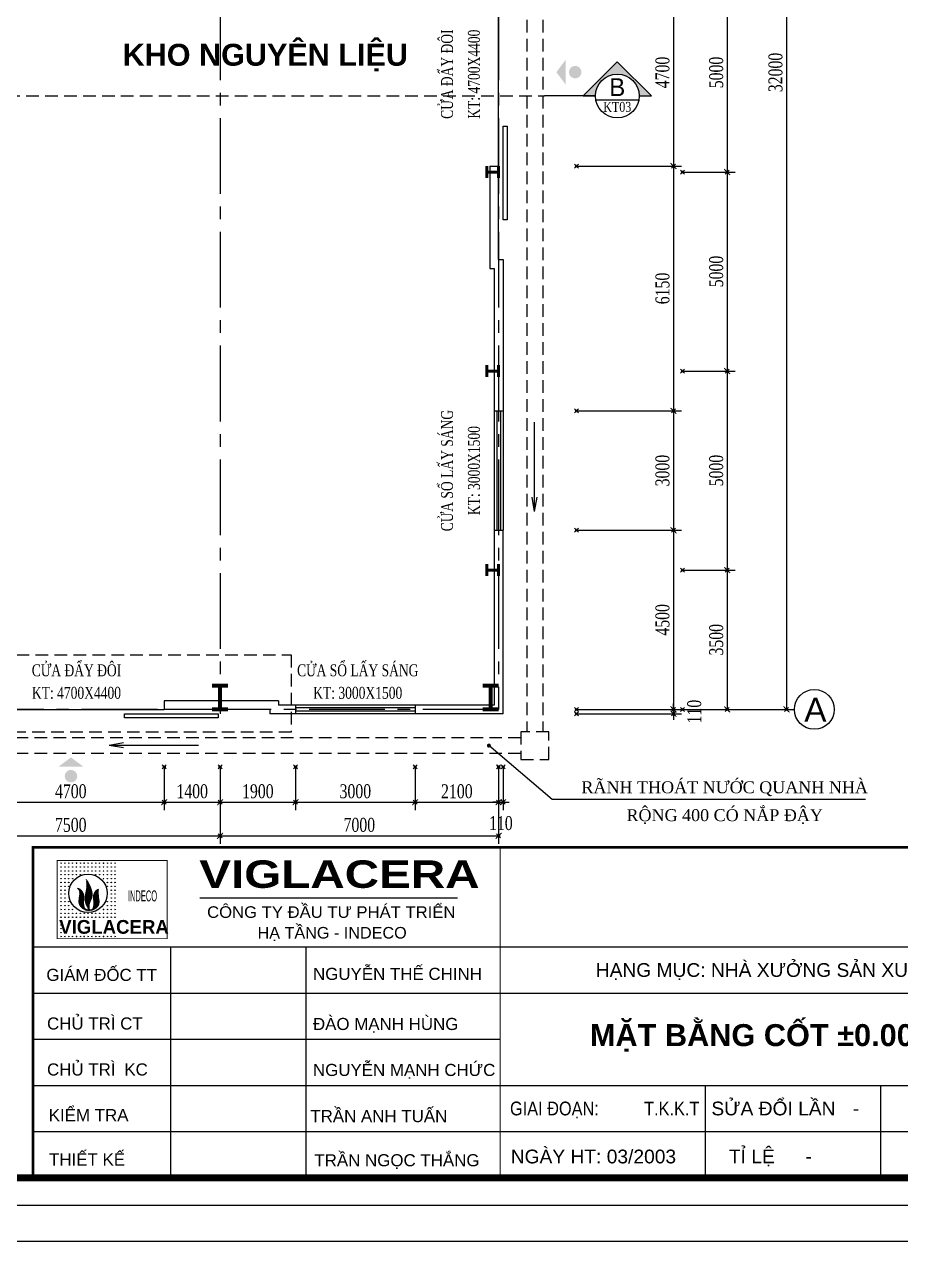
# Model space of a CAD drawing. Extents: x -32628 to 190565, y 82974 to 183560.
# Drawn here: x 13362 to 35378, y 82974 to 113554 of the extents above; entities that cross this region are included whole.
import ezdxf
from ezdxf.enums import TextEntityAlignment as Align

# ---------------------------------------------------------------- set-up
doc = ezdxf.new("R2010")
doc.units = 0
doc.header["$LTSCALE"] = 100
doc.header["$MEASUREMENT"] = 0
doc.header["$PDMODE"] = 35
doc.header["$PDSIZE"] = 50
doc.linetypes.add('CENTER2', pattern=[28.575, 19.05, -3.175, 3.175, -3.175])
doc.linetypes.add('HIDDEN2', pattern=[4.7625, 3.175, -1.5875])
doc.layers.get('0').update_dxf_attribs({"linetype": 'CONTINUOUS'})
for name, color, linetype in [('DWGshare.com_C-TIET_DWGshare.com', 1, 'HIDDEN2'), ('DWGshare.com_CUA_DWGshare.com', 13, 'CONTINUOUS'), ('DWGshare.com_DIM_DWGshare.com', 8, 'CONTINUOUS'), ('DWGshare.com_KHUAT_DWGshare.com', 145, 'HIDDEN2'), ('DWGshare.com_TEXT_DWGshare.com', 2, 'CONTINUOUS'), ('DWGshare.com_THAY_DWGshare.com', 9, 'CONTINUOUS'), ('DWGshare.com_WALLS_BLINE_DWGshare.com', 251, 'CENTER2'), ('DWGshare.com_WALLS_DWGshare.com', 31, 'CONTINUOUS')]:
    doc.layers.add(name, color=color, linetype=linetype)
doc.layers.add('DWGshare.com_DEFPOINTS_DWGshare.com', color=7, linetype='CONTINUOUS', plot=False)
doc.styles.add('1', font='vntimeh.shx', dxfattribs={"width": 0.75})
doc.styles.add('4', font='', dxfattribs={"width": 0.8})
doc.styles.add('CLARENDON', font='', dxfattribs={"height": 2.5})
doc.styles.add('VHARIAL', font='')
doc.styles.add('VHAVANB', font='')
doc.styles.get('4').set_extended_font_data('.VnAvantH')
doc.styles.get('CLARENDON').set_extended_font_data('.VnClarendon')
doc.styles.get('VHARIAL').set_extended_font_data('.VnArialH')
doc.styles.get('VHAVANB').set_extended_font_data('.VnArialH', bold=True)
doc.dimstyles.new('D2-100', dxfattribs={"dimtxt": 350, "dimasz": 150, "dimexe": 200, "dimexo": 0, "dimgap": 100, "dimtad": 1, "dimdec": 0, "dimzin": 0, "dimdsep": 46, "dimtxsty": '1', "dimblk1": 'ARCHTICK', "dimblk2": 'ARCHTICK', "dimsah": 1, "dimcen": 0.09, "dimclrd": 256, "dimclre": 256, "dimclrt": 2, "dimadec": 0, "dimazin": 0, "dimtfac": 1, "dimtdec": 0, "dimtmove": 2, "dimatfit": 3, "dimldrblk": 'ARCHTICK', "dimfxl": 1, "dimtolj": 1, "dimtzin": 0, "dimarcsym": 0})

# ---------------------------------------------------------------- blocks, each defined once
blk = doc.blocks.new('1')
h = blk.add_hatch()
h.set_pattern_fill('ANSI31', scale=31.573944, style=0)
h.set_pattern_definition([(45, (-43346.0446, -30216.994), (-2.7907687, 2.7907687), [])])
h.paths.add_polyline_path([(3392, -2735, 0.066846), (3389, -2591, 0.027391), (3374, -2516, 0.036245), (3310, -2305, 0.034263), (3269, -2205, 0.043864), (3075, -1842, -0.035711), (3096, -2192, -0.033568), (3071, -2459, 0.007252), (3044, -2591, 0.015028), (3006, -2821), (2997, -2923, 0.047282), (3026, -3205), (3059, -3302), (3096, -3380), (3151, -3473), (3176, -3517, -0.06738), (3211, -3603), (3101, -3571, -0.172848), (2968, -3468, -0.079745), (2932, -3382, -0.027688), (2917, -3314, -0.027369), (2909, -3253, -0.02687), (2903, -3167, -0.013854), (2919, -2996, 0.00904), (2924, -2899, 0.01029), (2925, -2815, 0.064526), (2910, -2702, 0.054143), (2860, -2575, 0.053434), (2787, -2465, 0.085491), (2725, -2413, 0.002155), (2717, -2408, 0.098087), (2565, -2345, -0.024245), (2625, -2406, -0.061982), (2676, -2522, -0.070357), (2692, -2631, -0.050208), (2682, -2750, 0.004213), (2657, -2911, -0.007061), (2638, -3089, 0.043781), (2641, -3180, 0.0316), (2655, -3248, 0.097722), (2729, -3400, 0.086006), (2871, -3520, -0.0017), (2960, -3571, 0.049522), (3030, -3596, 0.036389), (3132, -3614, 0.036193), (3260, -3617, 0.042025), (3370, -3603, 0.05652), (3469, -3569, 0.049374), (3573, -3507, 0.084617), (3656, -3447, 0.120403), (3733, -3355, 0.113521), (3770, -3262, 0.084172), (3791, -3171, 0.061897), (3788, -3011, -0.034896), (3765, -2823), (3752, -2704, -0.029013), (3755, -2400, 0.059298), (3595, -2540, 0.03043), (3536, -2623, 0.069021), (3482, -2764, 0.063155), (3467, -2882, 0.032311), (3476, -3003, -0.027317), (3493, -3149, -0.020305), (3491, -3303, -0.026314), (3478, -3422, -0.01492), (3457, -3494, -0.146588), (3391, -3573, -0.132361), (3303, -3596, -0.273436), (3257, -3569, -0.077986), (3236, -3511, 0.00231), (3220, -3400, -0.060272), (3233, -3243), (3243, -3194, -0.013897), (3289, -3071, 0.002863), (3351, -2942, 0.102278)])
at = {"color": 7}
blk.add_line((9581, -2891), (24393, -2891), dxfattribs=at)
at = {"color": 7, "const_width": 47.4}
blk.add_lwpolyline([(1389, -5241), (7704, -5241), (7704, -751), (1389, -751)], close=True, dxfattribs=at)
for centre in [(1611, -907), (1611, -1129), (1611, -1351), (1832, -907), (1832, -1129), (1832, -1351), (2054, -907), (2054, -1129), (2054, -1351), (2276, -907), (2276, -1129), (2276, -1351), (2497, -907), (2497, -1129), (2497, -1351), (2719, -907), (2719, -1129), (2719, -1351), (2941, -907), (2941, -1129), (2941, -1351), (3162, -907), (3162, -1129), (3162, -1351), (3384, -907), (3384, -1129), (3384, -1351), (3606, -907), (3606, -1129), (3606, -1351), (3827, -907), (3827, -1129), (3827, -1351), (4049, -907), (4049, -1129), (4049, -1351), (4271, -907), (4271, -1129), (4271, -1351), (4493, -907), (4493, -1129), (4493, -1351), (4714, -907), (4714, -1129), (4714, -1351), (1611, -1573), (1611, -1794), (1611, -2016), (1832, -1573), (1832, -1794), (1832, -2016), (2054, -1573), (2054, -1794), (2054, -2016), (2276, -1573), (2276, -1794), (2497, -1573), (2719, -1573), (3606, -1573), (3827, -1573), (4049, -1573), (4049, -1794), (4271, -1573), (4271, -1794), (4271, -2016), (4493, -1573), (4493, -1794), (4493, -2016), (4714, -1573), (4714, -1794), (4714, -2016), (1611, -2238), (1611, -2459), (1611, -2681), (1832, -2238), (1832, -2459), (1832, -2681), (2054, -2238), (4271, -2238), (4493, -2238), (4493, -2459), (4493, -2681), (4714, -2238), (4714, -2459), (4714, -2681), (1611, -2903), (1611, -3124), (1611, -3346), (1832, -2903), (1832, -3124), (1832, -3346), (2054, -3124), (2054, -3346), (4271, -3124), (4271, -3346), (4493, -2903), (4493, -3124), (4493, -3346), (4714, -2903), (4714, -3124), (4714, -3346), (1611, -3568), (1611, -3789), (1611, -4011), (1832, -3568), (1832, -3789), (1832, -4011), (2054, -3568), (2054, -3789), (2054, -4011), (2276, -3568), (2276, -3789), (2276, -4011), (2497, -3789), (2497, -4011), (2719, -3789), (2719, -4011), (2941, -3789), (2941, -4011), (3162, -3789), (3162, -4011), (3384, -3789), (3384, -4011), (3606, -3789), (3606, -4011), (3827, -3789), (3827, -4011), (4049, -3568), (4049, -3789), (4049, -4011), (4271, -3568), (4271, -3789), (4271, -4011), (4493, -3568), (4493, -3789), (4493, -4011), (4714, -3568), (4714, -3789), (4714, -4011), (1611, -4233), (1611, -4455), (1611, -4676), (1611, -4898), (1611, -5120), (1832, -5120), (2054, -5120), (2276, -5120), (2497, -5120), (2719, -5120), (2941, -5120), (3162, -5120), (3384, -5120), (3606, -5120), (3827, -5120), (4049, -5120), (4271, -5120), (4493, -5120), (4714, -5120)]:
    blk.add_circle(centre, 12.3)
at = {"color": 7}
blk.add_circle((3162, -2638), 1105, dxfattribs=at)
for s, height, style, width, p in [('VIGLACERA', 1578.7, 'VHAVANB', 1.24, (9551, -2326)), ('C¤NG TY §ÇU T¦ PH¸T TRIÓN', 665.28, 'VHARIAL', 1.03, (10001, -4050))]:
    blk.add_text(s, height=height, dxfattribs=dict(at, style=style, width=width)).set_placement(p)
for s, height, style, width, p in [('INDECO', 631.5, 'CLARENDON', 0.47, (6292, -2786)), ('viglacera', 789.3, 'VHAVANB', 0.97, (4653, -4567))]:
    blk.add_text(s, height=height, dxfattribs=dict(at, style=style, width=width)).set_placement(p, align=Align.MIDDLE)
at = {"color": 7, "style": 'VHARIAL'}
blk.add_text('H¹ TÇNG - INDECO', height=665.28, dxfattribs=at).set_placement((12901, -5237))
blk = doc.blocks.new('_ARCHTICK')
at = {"color": 0, "linetype": 'ByBlock', "const_width": 0.15}
blk.add_lwpolyline([(-0.5, -0.5), (0.5, 0.5)], dxfattribs=at)
blk = doc.blocks.new('*D70')
at = {"linetype": 'ByBlock', "transparency": 16777216}
for p, q in [((29670, 114694), (29670, 109994)), ((27236, 109994), (29870, 109994))]:
    blk.add_line(p, q, dxfattribs=at)
at = {"layer": 'DWGshare.com_DEFPOINTS_DWGshare.com', "color": 0, "linetype": 'ByBlock', "transparency": 16777216}
for p in [(27236, 114694), (27236, 109994), (29670, 109994)]:
    blk.add_point(p, dxfattribs=at)
at = {"linetype": 'ByBlock', "transparency": 16777216, "xscale": 150, "yscale": 150, "zscale": 150}
for p, rotation in [((29670, 114694), 90), ((29670, 109994), 270)]:
    blk.add_blockref('_ARCHTICK', p, dxfattribs=dict(at, rotation=rotation))
at = {"color": 2, "linetype": 'ByBlock', "transparency": 16777216, "insert": (29395, 112344), "char_height": 350, "attachment_point": 5, "rotation": 90, "style": '1'}
blk.add_mtext('\\A1;4700', dxfattribs=at)
blk = doc.blocks.new('*D71')
at = {"linetype": 'ByBlock', "transparency": 16777216}
for p, q in [((29670, 109994), (29670, 103844)), ((27236, 103844), (29870, 103844))]:
    blk.add_line(p, q, dxfattribs=at)
at = {"layer": 'DWGshare.com_DEFPOINTS_DWGshare.com', "color": 0, "linetype": 'ByBlock', "transparency": 16777216}
for p in [(27236, 109994), (27236, 103844), (29670, 103844)]:
    blk.add_point(p, dxfattribs=at)
at = {"linetype": 'ByBlock', "transparency": 16777216, "xscale": 150, "yscale": 150, "zscale": 150}
for p, rotation in [((29670, 109994), 90), ((29670, 103844), 270)]:
    blk.add_blockref('_ARCHTICK', p, dxfattribs=dict(at, rotation=rotation))
at = {"color": 2, "linetype": 'ByBlock', "transparency": 16777216, "insert": (29395, 106919), "char_height": 350, "attachment_point": 5, "rotation": 90, "style": '1'}
blk.add_mtext('\\A1;6150', dxfattribs=at)
blk = doc.blocks.new('*D72')
at = {"linetype": 'ByBlock', "transparency": 16777216}
for p, q in [((29670, 103844), (29670, 100844)), ((27236, 100844), (29870, 100844))]:
    blk.add_line(p, q, dxfattribs=at)
at = {"layer": 'DWGshare.com_DEFPOINTS_DWGshare.com', "color": 0, "linetype": 'ByBlock', "transparency": 16777216}
for p in [(27236, 103844), (27236, 100844), (29670, 100844)]:
    blk.add_point(p, dxfattribs=at)
at = {"linetype": 'ByBlock', "transparency": 16777216, "xscale": 150, "yscale": 150, "zscale": 150}
for p, rotation in [((29670, 103844), 90), ((29670, 100844), 270)]:
    blk.add_blockref('_ARCHTICK', p, dxfattribs=dict(at, rotation=rotation))
at = {"color": 2, "linetype": 'ByBlock', "transparency": 16777216, "insert": (29395, 102344), "char_height": 350, "attachment_point": 5, "rotation": 90, "style": '1'}
blk.add_mtext('\\A1;3000', dxfattribs=at)
blk = doc.blocks.new('*D73')
at = {"linetype": 'ByBlock', "transparency": 16777216}
for p, q in [((29670, 100844), (29670, 96344)), ((27236, 96344), (29870, 96344))]:
    blk.add_line(p, q, dxfattribs=at)
at = {"layer": 'DWGshare.com_DEFPOINTS_DWGshare.com', "color": 0, "linetype": 'ByBlock', "transparency": 16777216}
for p in [(27236, 100844), (27236, 96344), (29670, 96344)]:
    blk.add_point(p, dxfattribs=at)
at = {"linetype": 'ByBlock', "transparency": 16777216, "xscale": 150, "yscale": 150, "zscale": 150}
for p, rotation in [((29670, 100844), 90), ((29670, 96344), 270)]:
    blk.add_blockref('_ARCHTICK', p, dxfattribs=dict(at, rotation=rotation))
at = {"color": 2, "linetype": 'ByBlock', "transparency": 16777216, "insert": (29395, 98594), "char_height": 350, "attachment_point": 5, "rotation": 90, "style": '1'}
blk.add_mtext('\\A1;4500', dxfattribs=at)
blk = doc.blocks.new('*D77')
at = {"linetype": 'ByBlock', "transparency": 16777216}
for p, q in [((31021, 114844), (31021, 109844)), ((29900, 109844), (31221, 109844))]:
    blk.add_line(p, q, dxfattribs=at)
at = {"layer": 'DWGshare.com_DEFPOINTS_DWGshare.com', "color": 0, "linetype": 'ByBlock', "transparency": 16777216}
for p in [(29900, 114844), (29900, 109844), (31021, 109844)]:
    blk.add_point(p, dxfattribs=at)
at = {"linetype": 'ByBlock', "transparency": 16777216, "xscale": 150, "yscale": 150, "zscale": 150}
for p, rotation in [((31021, 114844), 90), ((31021, 109844), 270)]:
    blk.add_blockref('_ARCHTICK', p, dxfattribs=dict(at, rotation=rotation))
at = {"color": 2, "linetype": 'ByBlock', "transparency": 16777216, "insert": (30746, 112344), "char_height": 350, "attachment_point": 5, "rotation": 90, "style": '1'}
blk.add_mtext('\\A1;5000', dxfattribs=at)
blk = doc.blocks.new('*D78')
at = {"linetype": 'ByBlock', "transparency": 16777216}
for p, q in [((31021, 109844), (31021, 104844)), ((29900, 104844), (31221, 104844))]:
    blk.add_line(p, q, dxfattribs=at)
at = {"layer": 'DWGshare.com_DEFPOINTS_DWGshare.com', "color": 0, "linetype": 'ByBlock', "transparency": 16777216}
for p in [(29900, 109844), (29900, 104844), (31021, 104844)]:
    blk.add_point(p, dxfattribs=at)
at = {"linetype": 'ByBlock', "transparency": 16777216, "xscale": 150, "yscale": 150, "zscale": 150}
for p, rotation in [((31021, 109844), 90), ((31021, 104844), 270)]:
    blk.add_blockref('_ARCHTICK', p, dxfattribs=dict(at, rotation=rotation))
at = {"color": 2, "linetype": 'ByBlock', "transparency": 16777216, "insert": (30746, 107344), "char_height": 350, "attachment_point": 5, "rotation": 90, "style": '1'}
blk.add_mtext('\\A1;5000', dxfattribs=at)
blk = doc.blocks.new('*D79')
at = {"linetype": 'ByBlock', "transparency": 16777216}
for p, q in [((31021, 104844), (31021, 99844)), ((29900, 99844), (31221, 99844))]:
    blk.add_line(p, q, dxfattribs=at)
at = {"layer": 'DWGshare.com_DEFPOINTS_DWGshare.com', "color": 0, "linetype": 'ByBlock', "transparency": 16777216}
for p in [(29900, 104844), (29900, 99844), (31021, 99844)]:
    blk.add_point(p, dxfattribs=at)
at = {"linetype": 'ByBlock', "transparency": 16777216, "xscale": 150, "yscale": 150, "zscale": 150}
for p, rotation in [((31021, 104844), 90), ((31021, 99844), 270)]:
    blk.add_blockref('_ARCHTICK', p, dxfattribs=dict(at, rotation=rotation))
at = {"color": 2, "linetype": 'ByBlock', "transparency": 16777216, "insert": (30746, 102344), "char_height": 350, "attachment_point": 5, "rotation": 90, "style": '1'}
blk.add_mtext('\\A1;5000', dxfattribs=at)
blk = doc.blocks.new('*D80')
at = {"linetype": 'ByBlock', "transparency": 16777216}
for p, q in [((31021, 99844), (31021, 96344)), ((29900, 96344), (31221, 96344))]:
    blk.add_line(p, q, dxfattribs=at)
at = {"layer": 'DWGshare.com_DEFPOINTS_DWGshare.com', "color": 0, "linetype": 'ByBlock', "transparency": 16777216}
for p in [(29900, 99844), (29900, 96344), (31021, 96344)]:
    blk.add_point(p, dxfattribs=at)
at = {"linetype": 'ByBlock', "transparency": 16777216, "xscale": 150, "yscale": 150, "zscale": 150}
for p, rotation in [((31021, 99844), 90), ((31021, 96344), 270)]:
    blk.add_blockref('_ARCHTICK', p, dxfattribs=dict(at, rotation=rotation))
at = {"color": 2, "linetype": 'ByBlock', "transparency": 16777216, "insert": (30746, 98094), "char_height": 350, "attachment_point": 5, "rotation": 90, "style": '1'}
blk.add_mtext('\\A1;3500', dxfattribs=at)
blk = doc.blocks.new('*D81')
at = {"linetype": 'ByBlock', "transparency": 16777216}
for p, q in [((21078, 185263), (26552, 185263)), ((26352, 185263), (26352, 153263)), ((21078, 153263), (26552, 153263))]:
    blk.add_line(p, q, dxfattribs=at)
at = {"layer": 'DWGshare.com_DEFPOINTS_DWGshare.com', "color": 0, "linetype": 'ByBlock', "transparency": 16777216}
for p in [(21078, 185263), (21078, 153263), (26352, 153263)]:
    blk.add_point(p, dxfattribs=at)
at = {"linetype": 'ByBlock', "transparency": 16777216, "xscale": 150, "yscale": 150, "zscale": 150}
for p, rotation in [((26352, 185263), 90), ((26352, 153263), 270)]:
    blk.add_blockref('_ARCHTICK', p, dxfattribs=dict(at, rotation=rotation))
at = {"color": 2, "linetype": 'ByBlock', "transparency": 16777216, "insert": (26077, 169263), "char_height": 350, "attachment_point": 5, "rotation": 90, "style": '1'}
blk.add_mtext('\\A1;32000', dxfattribs=at)
blk = doc.blocks.new('*D125')
at = {"linetype": 'ByBlock', "transparency": 16777216}
for p, q in [((16878, 94899), (16878, 93811)), ((12178, 94011), (16878, 94011))]:
    blk.add_line(p, q, dxfattribs=at)
at = {"layer": 'DWGshare.com_DEFPOINTS_DWGshare.com', "color": 0, "linetype": 'ByBlock', "transparency": 16777216}
for p in [(12178, 94899), (16878, 94899), (16878, 94011)]:
    blk.add_point(p, dxfattribs=at)
at = {"linetype": 'ByBlock', "transparency": 16777216, "xscale": 150, "yscale": 150, "zscale": 150, "rotation": 180}
blk.add_blockref('_ARCHTICK', (12178, 94011), dxfattribs=at)
at = {"linetype": 'ByBlock', "transparency": 16777216, "xscale": 150, "yscale": 150, "zscale": 150}
blk.add_blockref('_ARCHTICK', (16878, 94011), dxfattribs=at)
at = {"color": 2, "linetype": 'ByBlock', "transparency": 16777216, "insert": (14528, 94286), "char_height": 350, "attachment_point": 5, "style": '1'}
blk.add_mtext('\\A1;4700', dxfattribs=at)
blk = doc.blocks.new('*D126')
at = {"linetype": 'ByBlock', "transparency": 16777216}
for p, q in [((18278, 94899), (18278, 93811)), ((16878, 94011), (18278, 94011))]:
    blk.add_line(p, q, dxfattribs=at)
at = {"layer": 'DWGshare.com_DEFPOINTS_DWGshare.com', "color": 0, "linetype": 'ByBlock', "transparency": 16777216}
for p in [(16878, 94899), (18278, 94899), (18278, 94011)]:
    blk.add_point(p, dxfattribs=at)
at = {"linetype": 'ByBlock', "transparency": 16777216, "xscale": 150, "yscale": 150, "zscale": 150, "rotation": 180}
blk.add_blockref('_ARCHTICK', (16878, 94011), dxfattribs=at)
at = {"linetype": 'ByBlock', "transparency": 16777216, "xscale": 150, "yscale": 150, "zscale": 150}
blk.add_blockref('_ARCHTICK', (18278, 94011), dxfattribs=at)
at = {"color": 2, "linetype": 'ByBlock', "transparency": 16777216, "insert": (17578, 94286), "char_height": 350, "attachment_point": 5, "style": '1'}
blk.add_mtext('\\A1;1400', dxfattribs=at)
blk = doc.blocks.new('*D127')
at = {"linetype": 'ByBlock', "transparency": 16777216}
for p, q in [((20178, 94899), (20178, 93811)), ((18278, 94011), (20178, 94011))]:
    blk.add_line(p, q, dxfattribs=at)
at = {"layer": 'DWGshare.com_DEFPOINTS_DWGshare.com', "color": 0, "linetype": 'ByBlock', "transparency": 16777216}
for p in [(18278, 94899), (20178, 94899), (20178, 94011)]:
    blk.add_point(p, dxfattribs=at)
at = {"linetype": 'ByBlock', "transparency": 16777216, "xscale": 150, "yscale": 150, "zscale": 150, "rotation": 180}
blk.add_blockref('_ARCHTICK', (18278, 94011), dxfattribs=at)
at = {"linetype": 'ByBlock', "transparency": 16777216, "xscale": 150, "yscale": 150, "zscale": 150}
blk.add_blockref('_ARCHTICK', (20178, 94011), dxfattribs=at)
at = {"color": 2, "linetype": 'ByBlock', "transparency": 16777216, "insert": (19228, 94286), "char_height": 350, "attachment_point": 5, "style": '1'}
blk.add_mtext('\\A1;1900', dxfattribs=at)
blk = doc.blocks.new('*D128')
at = {"linetype": 'ByBlock', "transparency": 16777216}
for p, q in [((23178, 94899), (23178, 93811)), ((20178, 94011), (23178, 94011))]:
    blk.add_line(p, q, dxfattribs=at)
at = {"layer": 'DWGshare.com_DEFPOINTS_DWGshare.com', "color": 0, "linetype": 'ByBlock', "transparency": 16777216}
for p in [(20178, 94899), (23178, 94899), (23178, 94011)]:
    blk.add_point(p, dxfattribs=at)
at = {"linetype": 'ByBlock', "transparency": 16777216, "xscale": 150, "yscale": 150, "zscale": 150, "rotation": 180}
blk.add_blockref('_ARCHTICK', (20178, 94011), dxfattribs=at)
at = {"linetype": 'ByBlock', "transparency": 16777216, "xscale": 150, "yscale": 150, "zscale": 150}
blk.add_blockref('_ARCHTICK', (23178, 94011), dxfattribs=at)
at = {"color": 2, "linetype": 'ByBlock', "transparency": 16777216, "insert": (21678, 94286), "char_height": 350, "attachment_point": 5, "style": '1'}
blk.add_mtext('\\A1;3000', dxfattribs=at)
blk = doc.blocks.new('*D129')
at = {"linetype": 'ByBlock', "transparency": 16777216}
for p, q in [((25278, 94899), (25278, 93811)), ((23178, 94011), (25278, 94011))]:
    blk.add_line(p, q, dxfattribs=at)
at = {"layer": 'DWGshare.com_DEFPOINTS_DWGshare.com', "color": 0, "linetype": 'ByBlock', "transparency": 16777216}
for p in [(23178, 94899), (25278, 94899), (25278, 94011)]:
    blk.add_point(p, dxfattribs=at)
at = {"linetype": 'ByBlock', "transparency": 16777216, "xscale": 150, "yscale": 150, "zscale": 150, "rotation": 180}
blk.add_blockref('_ARCHTICK', (23178, 94011), dxfattribs=at)
at = {"linetype": 'ByBlock', "transparency": 16777216, "xscale": 150, "yscale": 150, "zscale": 150}
blk.add_blockref('_ARCHTICK', (25278, 94011), dxfattribs=at)
at = {"color": 2, "linetype": 'ByBlock', "transparency": 16777216, "insert": (24228, 94286), "char_height": 350, "attachment_point": 5, "style": '1'}
blk.add_mtext('\\A1;2100', dxfattribs=at)
blk = doc.blocks.new('*D134')
at = {"linetype": 'ByBlock', "transparency": 16777216}
for p, q in [((18278, 94899), (18278, 92967)), ((10778, 93167), (18278, 93167))]:
    blk.add_line(p, q, dxfattribs=at)
at = {"layer": 'DWGshare.com_DEFPOINTS_DWGshare.com', "color": 0, "linetype": 'ByBlock', "transparency": 16777216}
for p in [(10778, 94899), (18278, 94899), (18278, 93167)]:
    blk.add_point(p, dxfattribs=at)
at = {"linetype": 'ByBlock', "transparency": 16777216, "xscale": 150, "yscale": 150, "zscale": 150, "rotation": 180}
blk.add_blockref('_ARCHTICK', (10778, 93167), dxfattribs=at)
at = {"linetype": 'ByBlock', "transparency": 16777216, "xscale": 150, "yscale": 150, "zscale": 150}
blk.add_blockref('_ARCHTICK', (18278, 93167), dxfattribs=at)
at = {"color": 2, "linetype": 'ByBlock', "transparency": 16777216, "insert": (14528, 93442), "char_height": 350, "attachment_point": 5, "style": '1'}
blk.add_mtext('\\A1;7500', dxfattribs=at)
blk = doc.blocks.new('*D135')
at = {"linetype": 'ByBlock', "transparency": 16777216}
for p, q in [((25278, 94899), (25278, 92967)), ((18278, 93167), (25278, 93167))]:
    blk.add_line(p, q, dxfattribs=at)
at = {"layer": 'DWGshare.com_DEFPOINTS_DWGshare.com', "color": 0, "linetype": 'ByBlock', "transparency": 16777216}
for p in [(18278, 94899), (25278, 94899), (25278, 93167)]:
    blk.add_point(p, dxfattribs=at)
at = {"linetype": 'ByBlock', "transparency": 16777216, "xscale": 150, "yscale": 150, "zscale": 150, "rotation": 180}
blk.add_blockref('_ARCHTICK', (18278, 93167), dxfattribs=at)
at = {"linetype": 'ByBlock', "transparency": 16777216, "xscale": 150, "yscale": 150, "zscale": 150}
blk.add_blockref('_ARCHTICK', (25278, 93167), dxfattribs=at)
at = {"color": 2, "linetype": 'ByBlock', "transparency": 16777216, "insert": (21778, 93442), "char_height": 350, "attachment_point": 5, "style": '1'}
blk.add_mtext('\\A1;7000', dxfattribs=at)
blk = doc.blocks.new('*D138')
at = {"linetype": 'ByBlock', "transparency": 16777216}
for p, q in [((157497, 94899), (157497, 93811)), ((157607, 94899), (157607, 93811)), ((157497, 94011), (157347, 94011)), ((157497, 94011), (157607, 94011)), ((157497, 94011), (157607, 94011)), ((157607, 94011), (157757, 94011))]:
    blk.add_line(p, q, dxfattribs=at)
at = {"layer": 'DWGshare.com_DEFPOINTS_DWGshare.com', "color": 0, "linetype": 'ByBlock', "transparency": 16777216}
for p in [(157497, 94899), (157607, 94899), (157607, 94011)]:
    blk.add_point(p, dxfattribs=at)
at = {"linetype": 'ByBlock', "transparency": 16777216, "xscale": 150, "yscale": 150, "zscale": 150}
blk.add_blockref('_ARCHTICK', (157497, 94011), dxfattribs=at)
at = {"linetype": 'ByBlock', "transparency": 16777216, "xscale": 150, "yscale": 150, "zscale": 150, "rotation": 180}
blk.add_blockref('_ARCHTICK', (157607, 94011), dxfattribs=at)
at = {"color": 2, "linetype": 'ByBlock', "transparency": 16777216, "insert": (157552, 93486), "char_height": 350, "attachment_point": 5, "style": '1'}
blk.add_mtext('\\A1;110', dxfattribs=at)
blk = doc.blocks.new('*D139')
at = {"linetype": 'ByBlock', "transparency": 16777216}
for p, q in [((159454, 96344), (162088, 96344)), ((161888, 96344), (161888, 96494)), ((161888, 96344), (161888, 96234)), ((161888, 96344), (161888, 96234)), ((159454, 96234), (162088, 96234)), ((161888, 96234), (161888, 96084))]:
    blk.add_line(p, q, dxfattribs=at)
at = {"layer": 'DWGshare.com_DEFPOINTS_DWGshare.com', "color": 0, "linetype": 'ByBlock', "transparency": 16777216}
for p in [(159454, 96344), (159454, 96234), (161888, 96234)]:
    blk.add_point(p, dxfattribs=at)
at = {"linetype": 'ByBlock', "transparency": 16777216, "xscale": 150, "yscale": 150, "zscale": 150}
for p, rotation in [((161888, 96344), 270), ((161888, 96234), 90)]:
    blk.add_blockref('_ARCHTICK', p, dxfattribs=dict(at, rotation=rotation))
at = {"color": 2, "linetype": 'ByBlock', "transparency": 16777216, "insert": (162413, 96289), "char_height": 350, "attachment_point": 5, "rotation": 90, "style": '1'}
blk.add_mtext('\\A1;110', dxfattribs=at)

msp = doc.modelspace()

# ---------------------------------------------------------------- hatches: boundary and pattern name
at = {"layer": 'DWGshare.com_TEXT_DWGshare.com'}
msp.add_hatch(color=256, dxfattribs=at).paths.add_polyline_path([(28808, 111754.6), (29116, 111754.6), (28258, 112612.6), (27400, 111754.6), (27708, 111754.6, -1)])
at = {"layer": 'DWGshare.com_THAY_DWGshare.com'}
h = msp.add_hatch(color=256, dxfattribs=at)
h.paths.add_polyline_path([(26964.5, 112037.7), (26728.3, 112352.7), (26964.5, 112667.7)])
h.paths.add_polyline_path([(27200.8, 112510.2, -1), (27200.8, 112195.2, -1)])
h = msp.add_hatch(color=256, dxfattribs=at)
h.paths.add_polyline_path([(14218.4, 94903), (14533.4, 95139.2), (14848.4, 94903)])
h.paths.add_polyline_path([(14690.9, 94666.7, -1), (14375.9, 94666.7, -1)])

# ---------------------------------------------------------------- linework, layer by layer
at = {"layer": 'DWGshare.com_C-TIET_DWGshare.com'}
msp.add_line((-21357.7, 111754.6), (26426.3, 111754.6), dxfattribs=at)
msp.add_lwpolyline([(9833.2, 97715), (20068.8, 97715), (20068.8, 95775.5), (9833.2, 95775.5)], close=True, dxfattribs=at)
at = {"layer": 'DWGshare.com_CUA_DWGshare.com'}
for p, q in [((25168.2, 103843.9), (25168.2, 100843.9)), ((25235, 103843.9), (25235, 100843.9)), ((25321.3, 103843.9), (25321.3, 100843.9)), ((25388.2, 103843.9), (25388.2, 100843.9)), ((23178.2, 96453.9), (20178.2, 96453.9)), ((23178.2, 96387), (20178.2, 96387)), ((23178.2, 96300.7), (20178.2, 96300.7)), ((23178.2, 96233.9), (20178.2, 96233.9))]:
    msp.add_line(p, q, dxfattribs=at)
for points in [[(25488.2, 110993.9), (25488.2, 108643.9), (25388.2, 108643.9), (25388.2, 110993.9)], [(15878.2, 96233.9), (18228.2, 96233.9), (18228.2, 96133.9), (15878.2, 96133.9)]]:
    msp.add_lwpolyline(points, close=True, dxfattribs=at)
at = {"layer": 'DWGshare.com_DEFPOINTS_DWGshare.com'}
msp.add_lwpolyline([(40035.4, 82973.9), (-32628.4, 82973.9), (-32628.4, 136144.2), (40035.4, 136144.2)], close=True, dxfattribs=at)
at = {"layer": 'DWGshare.com_DIM_DWGshare.com'}
for p, q in [((26182.3, 101318.1), (26182.3, 103561.1)), ((26182.3, 101318.1), (26118.9, 101676.6)), ((26182.3, 101318.1), (26245.6, 101676.6)), ((15496.3, 95449.6), (15854.8, 95512.9)), ((15496.3, 95449.6), (15854.8, 95386.2)), ((15496.3, 95449.6), (17739.3, 95449.6))]:
    msp.add_line(p, q, dxfattribs=at)
at = {"layer": 'DWGshare.com_KHUAT_DWGshare.com'}
for p, q in [((25988.2, 128903.9), (25988.2, 95783.9)), ((26388.2, 128903.9), (26388.2, 95783.9)), ((25838.2, 95633.9), (3628.2, 95633.9)), ((25838.2, 95233.9), (3628.2, 95233.9))]:
    msp.add_line(p, q, dxfattribs=at)
msp.add_lwpolyline([(26538.2, 95083.9), (26538.2, 95783.9), (25838.2, 95783.9), (25838.2, 95083.9)], close=True, dxfattribs=at)
at = {"layer": 'DWGshare.com_TEXT_DWGshare.com'}
for p, q in [((28797.6, 111648.3), (27718.4, 111648.3)), ((17031.1, 90376.6), (17031.1, 84577.8)), ((20444.4, 84577.8), (20444.4, 90376.6)), ((13579.4, 89216.8), (38431.4, 89216.8)), ((13579.4, 88057.1), (25315.1, 88057.1)), ((13579.4, 86897.3), (38431.4, 86897.3)), ((30462.6, 86897.3), (30462.6, 84577.8)), ((34872.5, 86897.3), (34872.5, 84577.8)), ((13579.4, 85737.6), (38431.4, 85737.6))]:
    msp.add_line(p, q, dxfattribs=at)
for points in [[(28808, 111754.6), (29116, 111754.6), (28258, 112612.6), (27400, 111754.6), (27708, 111754.6)], [(34491.8, 94080.7), (26618.5, 94080.7), (25032.3, 95436.3)]]:
    msp.add_lwpolyline(points, dxfattribs=at)
at = {"layer": 'DWGshare.com_TEXT_DWGshare.com', "const_width": 50}
msp.add_lwpolyline([(25007.3, 95436.3, 1), (25057.3, 95436.3, 1)], format="xyb", close=True, dxfattribs=at)
at = {"layer": 'DWGshare.com_TEXT_DWGshare.com', "const_width": 69}
msp.add_lwpolyline([(13579.4, 84577.8), (38431.4, 84577.8), (38431.4, 92878.3), (13579.4, 92878.3)], close=True, dxfattribs=at)
at = {"layer": 'DWGshare.com_TEXT_DWGshare.com', "const_width": 27.6}
for points in [[(25315.1, 92878.3), (25315.1, 84577.8)], [(13579.4, 90376.6), (38431.4, 90376.6)]]:
    msp.add_lwpolyline(points, dxfattribs=at)
at = {"layer": 'DWGshare.com_TEXT_DWGshare.com'}
for centre, radius in [((28258, 111754.6), 550), ((33209.4, 96343.9), 500)]:
    msp.add_circle(centre, radius, dxfattribs=at)
at = {"layer": 'DWGshare.com_THAY_DWGshare.com'}
for p, q in [((25278.2, 109993.9), (25278.2, 114693.9)), ((12178.2, 96343.9), (16878.2, 96343.9))]:
    msp.add_line(p, q, dxfattribs=at)
msp.add_lwpolyline([(39129.5, 83879.8), (-31722.5, 83879.8), (-31722.5, 135238.3), (39129.5, 135238.3)], close=True, dxfattribs=at)
at = {"layer": 'DWGshare.com_THAY_DWGshare.com', "const_width": 173.7}
msp.add_lwpolyline([(-31024.5, 84577.8), (-31024.5, 134540.3), (38431.4, 134540.3), (38431.4, 84577.8)], close=True, dxfattribs=at)
at = {"layer": 'DWGshare.com_WALLS_BLINE_DWGshare.com'}
for p, q in [((18278.2, 128343.9), (18278.2, 96233.9)), ((25278.2, 128343.9), (25278.2, 96343.9)), ((25278.2, 96343.9), (-18721.8, 96343.9))]:
    msp.add_line(p, q, dxfattribs=at)
at = {"layer": 'DWGshare.com_WALLS_DWGshare.com'}
for p, q in [((27708, 111754.6), (26426.3, 111754.6)), ((25058.2, 109993.9), (25278.2, 109993.9)), ((25058.2, 109993.9), (25058.2, 107423.9)), ((25278.2, 107643.9), (25278.2, 109993.9)), ((25278.2, 107643.9), (25388.2, 107643.9)), ((25388.2, 107643.9), (25388.2, 103843.9)), ((25058.2, 107423.9), (25168.2, 107423.9)), ((25168.2, 107423.9), (25168.2, 103843.9)), ((25168.2, 103843.9), (25388.2, 103843.9)), ((25168.2, 100843.9), (25168.2, 96453.9)), ((25168.2, 100843.9), (25388.2, 100843.9)), ((25388.2, 96233.9), (25388.2, 100843.9)), ((16878.2, 96563.9), (16878.2, 96343.9)), ((19748.2, 96563.9), (16878.2, 96563.9)), ((19528.2, 96343.9), (16878.2, 96343.9)), ((19528.2, 96343.9), (19528.2, 96233.9)), ((19748.2, 96563.9), (19748.2, 96453.9)), ((20178.2, 96453.9), (19748.2, 96453.9)), ((20178.2, 96453.9), (20178.2, 96233.9)), ((23178.2, 96453.9), (23178.2, 96233.9)), ((25168.2, 96453.9), (23178.2, 96453.9)), ((20178.2, 96233.9), (19528.2, 96233.9)), ((25388.2, 96233.9), (23178.2, 96233.9))]:
    msp.add_line(p, q, dxfattribs=at)
for points, const_width in [([(24978.2, 109693.9), (24978.2, 109993.9)], 75), ([(25278.2, 109843.9), (24978.2, 109843.9)], 75), ([(25278.2, 109693.9), (25278.2, 109993.9)], 75), ([(24978.2, 104993.9), (24978.2, 104693.9)], 75), ([(25278.2, 104993.9), (25278.2, 104693.9)], 75), ([(25278.2, 104843.9), (24978.2, 104843.9)], 75), ([(24978.2, 99693.9), (24978.2, 99993.9)], 75), ([(25278.2, 99693.9), (25278.2, 99993.9)], 75), ([(25278.2, 99843.9), (24978.2, 99843.9)], 75), ([(18478.2, 96943.9), (18078.2, 96943.9)], 100), ([(18278.2, 96343.9), (18278.2, 96943.9)], 100), ([(25278.2, 96943.9), (24878.2, 96943.9)], 100), ([(25078.2, 96343.9), (25078.2, 96943.9)], 100), ([(18478.2, 96343.9), (18078.2, 96343.9)], 100), ([(25278.2, 96343.9), (24878.2, 96343.9)], 100)]:
    msp.add_lwpolyline(points, dxfattribs=dict(at, const_width=const_width))

# ---------------------------------------------------------------- block references
at = {"xscale": 0.4372814154956931, "yscale": 0.4372814154956931, "zscale": 0.4372814154956931}
msp.add_blockref('1', (13579.4, 92878.3), dxfattribs=at)

# ---------------------------------------------------------------- texts
at = {"layer": 'DWGshare.com_TEXT_DWGshare.com'}
for s, height, style, p in [('kho nguyªn liÖu', 550, 'VHAVANB', (19415.3, 112801.2)), ('r·nh tho¸t n\xadíc quanh nhµ', 300, '1', (30956.9, 94397.7)), ('réng 400 cã n¾p ®Ëy', 300, '1', (30956.9, 93702.5)), ('H¹ng môc: nhµ x\xadëng s¶n xuÊt', 345.167, 'VHARIAL', (31948.8, 89811.7)), ('mÆt b»ng cèt %%p0.000', 552.268, 'VHAVANB', (31853.4, 88173.8))]:
    msp.add_text(s, height=height, dxfattribs=dict(at, style=style)).set_placement(p, align=Align.MIDDLE)
at = {"layer": 'DWGshare.com_TEXT_DWGshare.com', "style": '1', "width": 0.75}
for s, p in [('cöa ®Èy ®«i', (23929.8, 112302.4)), ('kt: 4700x4400', (24657.9, 112302.4)), ('cöa sæ lÊy s¸ng', (23929.8, 102343.9)), ('kt: 3000x1500', (24657.9, 102343.9))]:
    msp.add_text(s, height=300, rotation=90, dxfattribs=at).set_placement(p, align=Align.MIDDLE)
at = {"layer": 'DWGshare.com_TEXT_DWGshare.com'}
for s, height, style, p in [('b', 450, '4', (28057.1, 111750.9)), ('a', 600, 'VHARIAL', (32956.1, 96036.1)), ('Gi¸m ®èc tt', 303.747, 'VHARIAL', (13914.4, 89523.4)), ('nguyÔn thÕ chinh', 303.747, 'VHARIAL', (20614.4, 89548.7)), ('chñ tr× ct', 303.75, 'VHARIAL', (13931.4, 88302.9)), ('®µo m¹nh hïng', 303.747, 'VHARIAL', (20613, 88290.3)), ('Chñ tr× ', 303.75, 'VHARIAL', (13931.4, 87147.7)), ('nguyÔn m¹nh chøc', 303.747, 'VHARIAL', (20613, 87135.2)), ('kc', 303.75, 'VHARIAL', (15873.3, 87147.7)), ('söa ®æi lÇn', 345.167, 'VHARIAL', (30622.5, 86146.6)), ('kiÓm tra', 303.75, 'VHARIAL', (13973.9, 86000.3)), ('trÇn anh tuÊn', 303.747, 'VHARIAL', (20546.6, 85975.4)), ('-', 345.2, 'VHARIAL', (34176.2, 86146.6)), ('Ngµy HT: 03/2003', 345.167, 'VHARIAL', (25582.3, 84940.3)), ('tØ lÖ', 345.17, 'VHARIAL', (31062.3, 84943.4)), ('thiÕt kÕ', 303.75, 'VHARIAL', (13982.3, 84886.1)), ('trÇn ngäc th¾ng', 303.747, 'VHARIAL', (20648.4, 84866.8)), ('-', 345.2, 'VHARIAL', (32986.5, 84943.4))]:
    msp.add_text(s, height=height, dxfattribs=dict(at, style=style)).set_placement(p)
for s, height, style, width, p in [('kt03', 250, '1', 0.8, (27906.2, 111355.3)), ('Giai ®o¹n:', 345.17, 'VHARIAL', 0.85, (25563.4, 86146.6))]:
    msp.add_text(s, height=height, dxfattribs=dict(at, style=style, width=width)).set_placement(p)
at = {"layer": 'DWGshare.com_TEXT_DWGshare.com', "style": '1', "width": 0.75}
for s, p in [('cöa ®Èy ®«i', (14671.6, 97378.1)), ('cöa sæ lÊy s¸ng', (21738, 97378.1)), ('kt: 4700x4400', (14671.6, 96760)), ('kt: 3000x1500', (21738, 96760))]:
    msp.add_text(s, height=300, dxfattribs=at).set_placement(p, align=Align.MIDDLE)
at = {"layer": 'DWGshare.com_TEXT_DWGshare.com', "style": 'VHARIAL', "width": 0.85}
msp.add_text('T.K.K.T', height=345.17, dxfattribs=at).set_placement((30322.2, 86145.6), align=Align.RIGHT)

# ---------------------------------------------------------------- dimensions: what is measured, and where the dimension line sits
at = {"layer": 'DWGshare.com_DIM_DWGshare.com'}
for base, p1, p2, picture, middle, set_off in [((32509.4, 96343.9), (27235.9, 128343.9), (27235.9, 96343.9), '*D81', (32234.4, 112343.9), (6157.9, -56918.9)), ((29669.8, 96233.9), (27235.9, 96343.9), (27235.9, 96233.9), '*D139', (30194.8, 96288.9), (-132218.5, 0))]:
    dim = msp.add_linear_dim(base=base, p1=p1, p2=p2, angle=90, dimstyle='D2-100', dxfattribs=at)
    dim.commit()
    dim.dimension.update_dxf_attribs({"geometry": picture, "text_midpoint": middle, "insert": set_off})
for base, p1, p2, picture, middle in [((29669.8, 109993.9), (27235.9, 114693.9), (27235.9, 109993.9), '*D70', (29394.8, 112343.9)), ((31020.9, 109843.9), (29900.1, 114843.9), (29900.1, 109843.9), '*D77', (30745.9, 112343.9)), ((29669.8, 103843.9), (27235.9, 109993.9), (27235.9, 103843.9), '*D71', (29394.8, 106918.9)), ((31020.9, 104843.9), (29900.1, 109843.9), (29900.1, 104843.9), '*D78', (30745.9, 107343.9)), ((31020.9, 99843.9), (29900.1, 104843.9), (29900.1, 99843.9), '*D79', (30745.9, 102343.9)), ((29669.8, 100843.9), (27235.9, 103843.9), (27235.9, 100843.9), '*D72', (29394.8, 102343.9)), ((29669.8, 96343.9), (27235.9, 100843.9), (27235.9, 96343.9), '*D73', (29394.8, 98593.9)), ((31020.9, 96343.9), (29900.1, 99843.9), (29900.1, 96343.9), '*D80', (30745.9, 98093.9))]:
    dim = msp.add_linear_dim(base=base, p1=p1, p2=p2, angle=90, dimstyle='D2-100', override={"dimse1": 1}, dxfattribs=at)
    dim.commit()
    dim.dimension.update_dxf_attribs({"geometry": picture, "text_midpoint": middle})
for base, p1, p2, picture, middle in [((18278.2, 93167.3), (10778.2, 94898.7), (18278.2, 94898.7), '*D134', (14528.2, 93442.3)), ((16878.2, 94010.9), (12178.2, 94898.7), (16878.2, 94898.7), '*D125', (14528.2, 94285.9)), ((18278.2, 94010.9), (16878.2, 94898.7), (18278.2, 94898.7), '*D126', (17578.2, 94285.9)), ((20178.2, 94010.9), (18278.2, 94898.7), (20178.2, 94898.7), '*D127', (19228.2, 94285.9)), ((25278.2, 93167.3), (18278.2, 94898.7), (25278.2, 94898.7), '*D135', (21778.2, 93442.3)), ((23178.2, 94010.9), (20178.2, 94898.7), (23178.2, 94898.7), '*D128', (21678.2, 94285.9)), ((25278.2, 94010.9), (23178.2, 94898.7), (25278.2, 94898.7), '*D129', (24228.2, 94285.9))]:
    dim = msp.add_linear_dim(base=base, p1=p1, p2=p2, dimstyle='D2-100', override={"dimse1": 1}, dxfattribs=at)
    dim.commit()
    dim.dimension.update_dxf_attribs({"geometry": picture, "text_midpoint": middle})
dim = msp.add_linear_dim(base=(25388.2, 94010.9), p1=(25278.2, 94898.7), p2=(25388.2, 94898.7), dimstyle='D2-100', dxfattribs=at)
dim.commit()
dim.dimension.update_dxf_attribs({"geometry": '*D138', "text_midpoint": (25333.2, 93485.9), "insert": (-132218.5, 0)})

doc.saveas('drawing.dxf')
